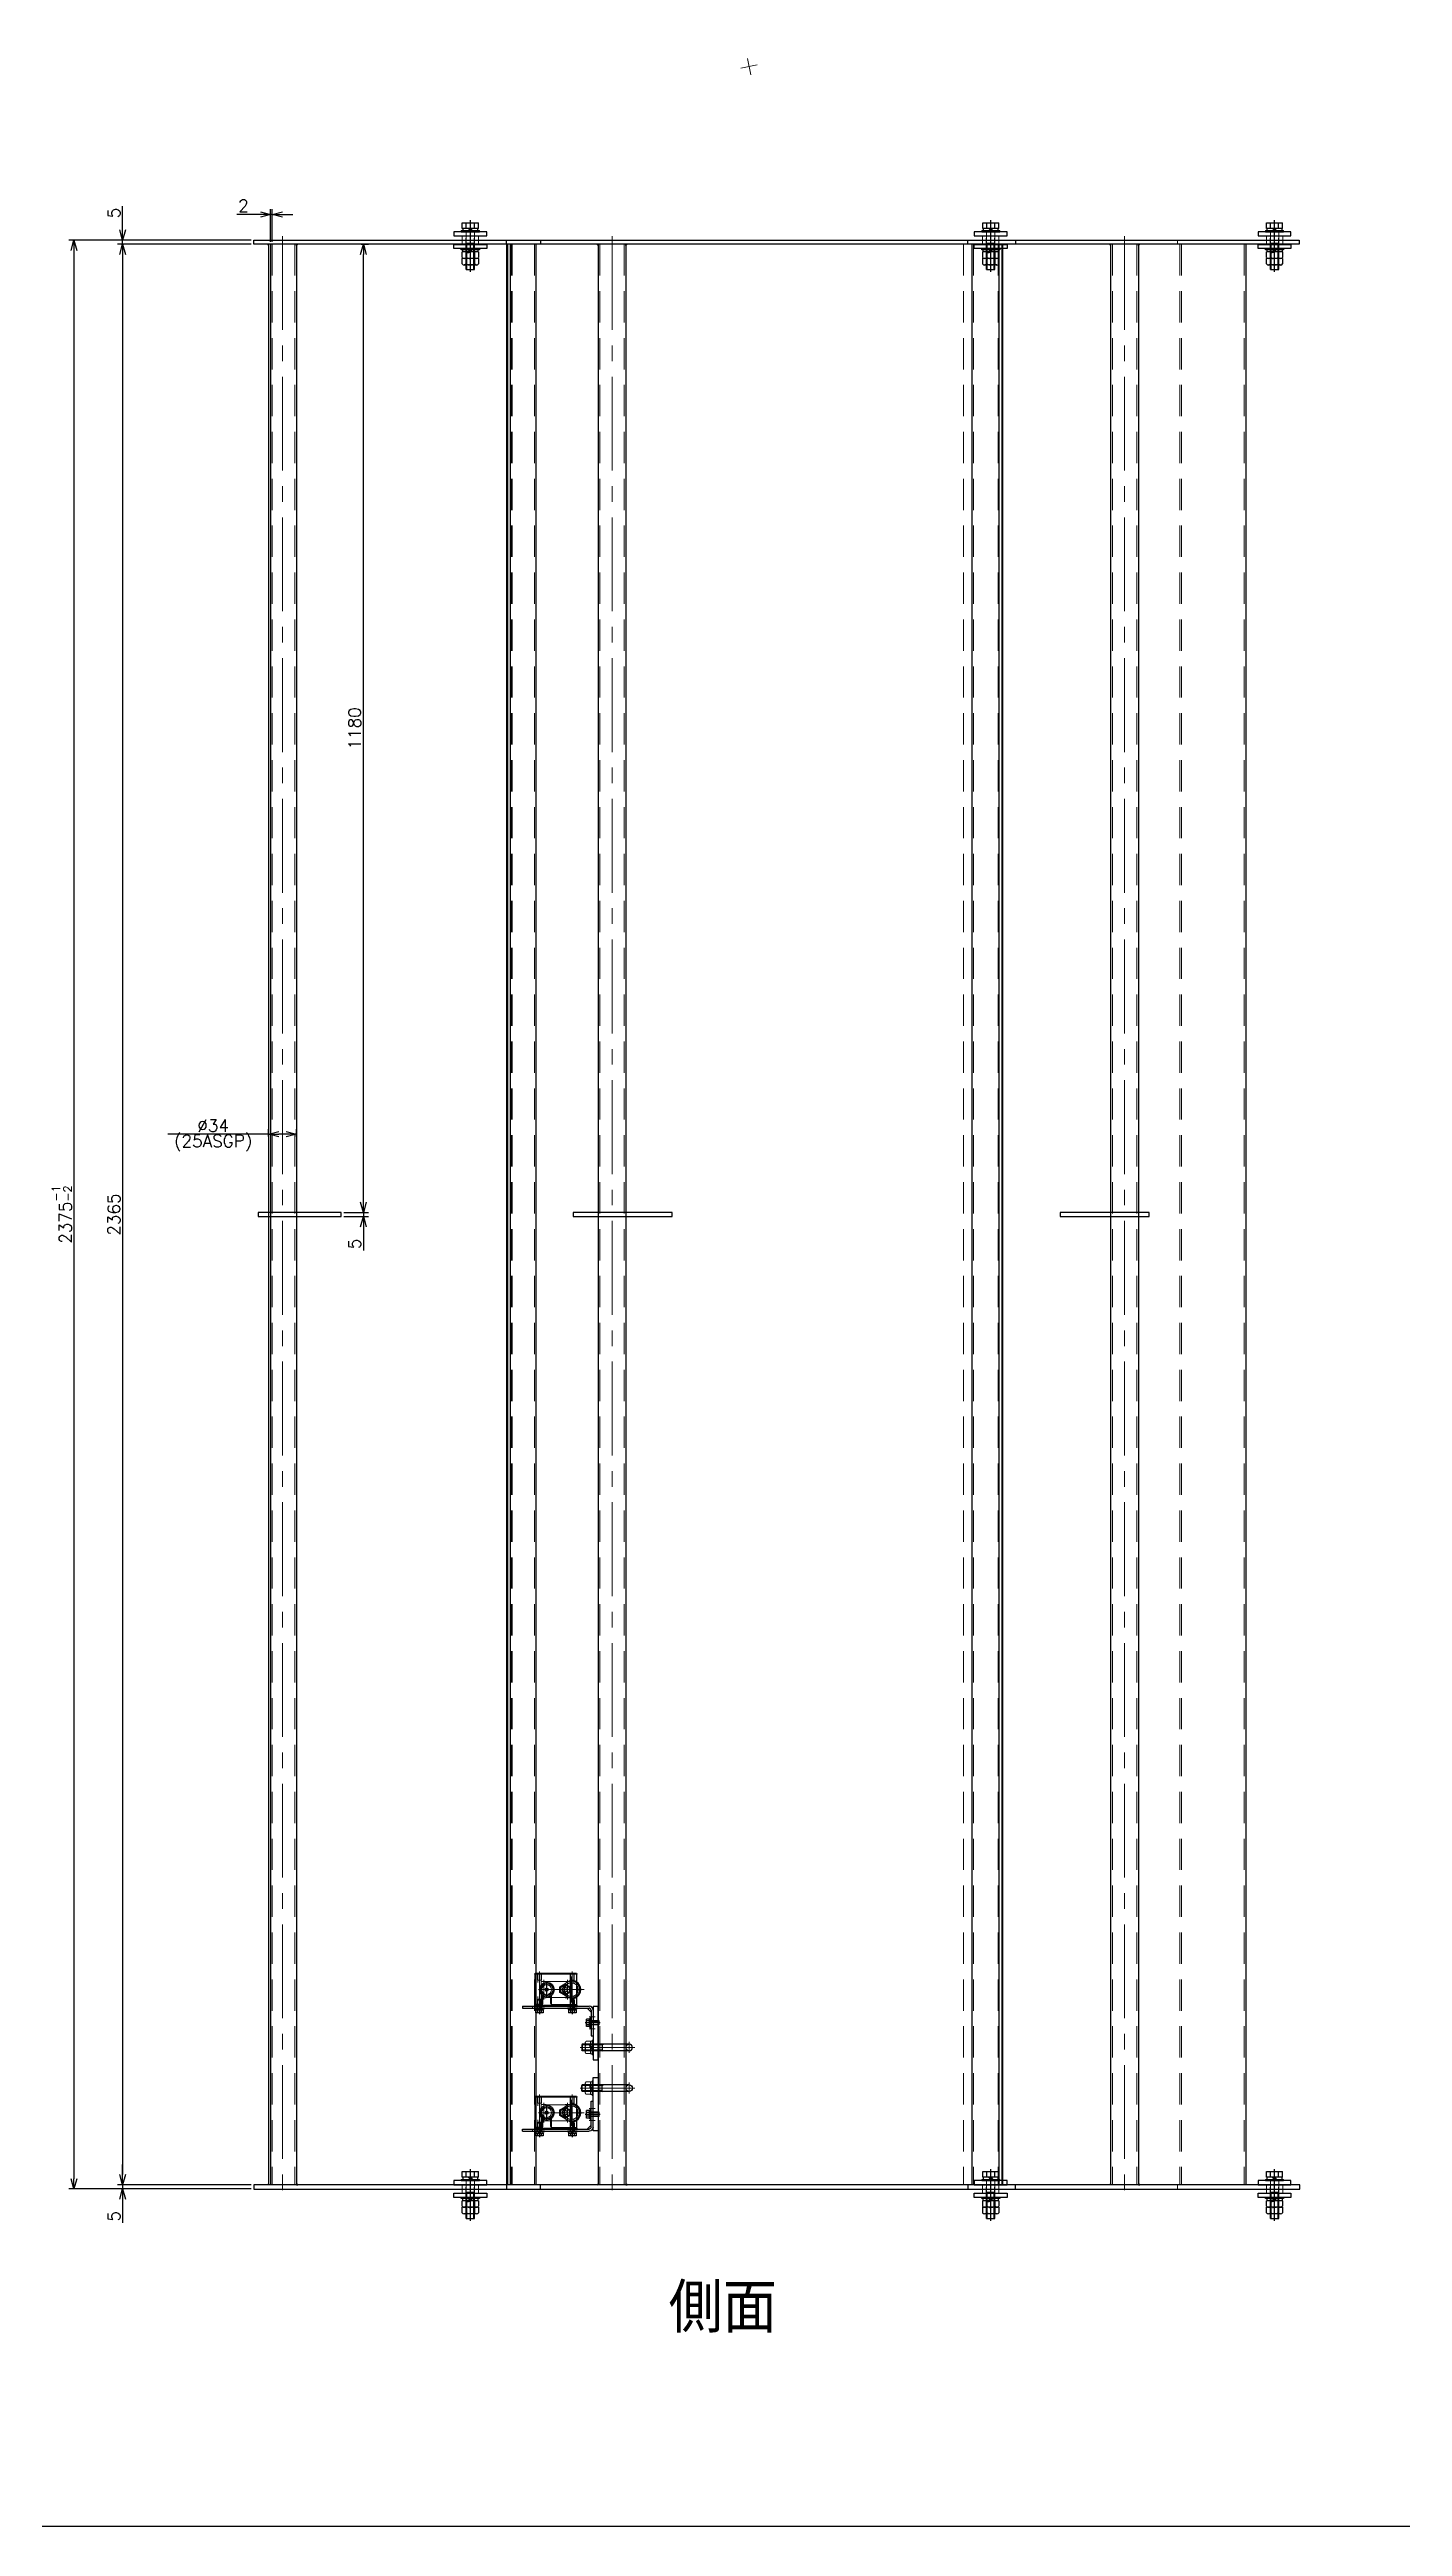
# Model space of a CAD drawing. Header units: millimetres. Extents: x -16130 to 36813, y -8099 to 27484.
# Drawn here: x 2881 to 4529, y -6276 to -3257 of the extents above; entities that cross this region are included whole.
import ezdxf

# ---------------------------------------------------------------- set-up
doc = ezdxf.new("R2010")
doc.units = ezdxf.units.MM
doc.header["$LTSCALE"] = 6
doc.header["$PDMODE"] = 99
doc.header["$PDSIZE"] = 1
for name, pattern in [('CENTER2', [28.575, 19.05, -3.175, 3.175, -3.175]), ('HIDDEN', [9.525, 6.35, -3.175]), ('PHANTOM2', [31.75, 15.875, -3.175, 3.175, -3.175, 3.175, -3.175])]:
    doc.linetypes.add(name, pattern=pattern)
for name, color, linetype, lineweight in [('01_NORMAL', 7, 'Continuous', 25), ('04_HIDDEN', 2, 'HIDDEN', 13), ('05_CENTER', 4, 'CENTER2', 13), ('06_PHANTOM', 2, 'PHANTOM2', 13), ('08_DIM', 3, 'Continuous', 13)]:
    doc.layers.add(name, color=color, linetype=linetype, lineweight=lineweight)
doc.layers.add('10_DRAFT', color=8, linetype='Continuous', lineweight=0, plot=False)
doc.styles.add('KANJI0', font='txt.shx', dxfattribs={"width": 0.9, "height": 30, "bigfont": 'bigfont'})
doc.styles.add('KSS_TXT', font='txt.shx', dxfattribs={"bigfont": 'extfont2.shx'})
doc.styles.add('KSS_TXT_L', font='txt.shx', dxfattribs={"height": 3, "bigfont": 'extfont2.shx'})
doc.dimstyles.new('KSS_DIM', dxfattribs={"dimtxt": 3, "dimasz": 2.5, "dimexe": 1.25, "dimexo": 0.625, "dimtad": 1, "dimdsep": 46, "dimtxsty": 'KSS_TXT', "dimblk": 'OPEN30', "dimcen": 0, "dimazin": 2, "dimtfac": 0.75, "dimtmove": 0, "dimatfit": 3, "dimldrblk": 'OPEN30', "dimfxl": 1, "dimtolj": 1, "dimarcsym": 0})

# ---------------------------------------------------------------- blocks, each defined once
blk = doc.blocks.new('A$C680990B0_1_1')
at = {"color": 0}
for p, q in [((-549.3, 113.8), (-585.7, 50.7)), ((11.2, 46.9), (-27.4, 113.7)), ((27.2, 12.7), (11.2, 46.9)), ((-493.3, -70), (-527.2, 4.5)), ((-129.8, -23.2), (-1.6, -30))]:
    blk.add_line(p, q, dxfattribs=at)
blk.add_line((-441.6, -84.4), (-374.3, -38.1))
at = {"color": 3}
for points in [[(-489.2, 89.5), (-488.5, 91.4), (-491.1, 90.3), (-491.1, 90.3)], [(-469.1, 81.5), (-468.3, 83.4), (-467.2, 80.8), (-467.2, 80.8)], [(-519.9, 12.4), (-520.6, 10.5), (-521.7, 13.1), (-521.7, 13.1)], [(-499.7, 4.4), (-500.5, 2.5), (-497.8, 3.7), (-497.8, 3.7)]]:
    blk.add_lwpolyline(points, close=True, dxfattribs=at)
at = {"color": 0}
blk.add_circle((0, 0), 10.2, dxfattribs=at)
for centre, radius, start, end in [((-545, 111.3), 5, 60.541, 150.0026), ((-288.3, 565.8), 517, 240.5395, 299.4448), ((-31.7, 111.2), 5, 30, 119.4433), ((-572.8, 43.2), 15, 150.0026, 241.4372), ((-288.3, 565.8), 610, 241.4372, 246.9429), ((0, 0), 30, 267.0058, 25.0038), ((-288.2, 565.1), 609.3, 261.8705, 285.0696), ((-461.5, -55.5), 35, 204.4283, 304.5081)]:
    blk.add_arc(centre, radius, start, end, dxfattribs=at)
at = {"layer": '04_HIDDEN'}
for p, q in [((-544.5, 112.2), (-583, 45.4)), ((-542.7, 111.2), (-581.3, 44.4)), ((-519.3, 8.3), (-486, 91.9)), ((-33.9, 111.1), (4.6, 44.5)), ((6.3, 45.4), (-32.2, 112.1)), ((-503, 1.8), (-469.8, 85.4)), ((-584.5, 46.3), (-585.5, 44.5)), ((4.6, 44.5), (6.3, 45.5)), ((9.9, 45.2), (8.9, 46.9)), ((-508.8, 7.7), (-490.6, -63)), ((-440.5, -76.9), (-388.4, -25.8))]:
    blk.add_line(p, q, dxfattribs=at)
blk.add_lwpolyline([(-488, 92.7), (-467.8, 84.6), (-501, 1), (-521.2, 9)], close=True, dxfattribs=at)
for radius in [17, 14.8]:
    blk.add_circle((-461.5, -55.5), radius, dxfattribs=at)
for centre, radius, start, end in [((-541, 110.2), 4, 60.9809, 149.9936), ((-541, 110.2), 2, 60.9809, 149.9936), ((-288.3, 565.8), 519, 240.9809, 299.0017), ((-35.7, 110.1), 4, 30, 119.0017), ((-35.7, 110.1), 2, 30, 119.0017), ((-288.3, 565.8), 600, 240.3176, 299.8093), ((-288.3, 565.8), 598, 240.3162, 299.8103), ((-461.5, -55.5), 30, 194.425, 314.425)]:
    blk.add_arc(centre, radius, start, end, dxfattribs=at)
at = {"layer": '05_CENTER'}
for p, q in [((-476.7, 91.6), (-512.4, 1.8)), ((6.8, -13.4), (-6.8, 13.3)), ((-468.4, -80.1), (-454.7, -30.9))]:
    blk.add_line(p, q, dxfattribs=at)
for radius, start, end in [(635, 295.6478, 298.3506), (645, 252.1666, 256.6833)]:
    blk.add_arc((-288.3, 565.8), radius, start, end, dxfattribs=at)
at = {"layer": '10_DRAFT'}
for p, q in [((-292.3, 556.5), (-284.2, 575.1)), ((-279, 561.7), (-297.6, 569.9)), ((-549.3, 113.8), (-546.8, 118.1)), ((-546.8, 118.1), (-542.5, 115.6)), ((-34.1, 115.6), (-29.8, 118)), ((-29.8, 118), (-27.4, 113.7)), ((-585.7, 50.7), (-593.3, 37.6))]:
    blk.add_line(p, q, dxfattribs=at)
blk.add_arc((-288.3, 565.8), 610, 239.9928, 241.4372, dxfattribs=at)
blk = doc.blocks.new('A$C43546A85_1_1')
at = {"layer": '06_PHANTOM', "rotation": 125.3749193454969}
blk.add_blockref('A$C680990B0_1_1', (288.3, -565.8), dxfattribs=at)
blk = doc.blocks.new('NCLSS10-20-10.5a_1_1')
at = {"color": 0}
blk.add_lwpolyline([(-10, 0), (10, 0), (10, 10.5), (-10, 10.5)], close=True, dxfattribs=at)
at = {"layer": '04_HIDDEN', "color": 0}
for p, q in [((-5, 10.5), (-5, 0)), ((5, 10.5), (5, 0))]:
    blk.add_line(p, q, dxfattribs=at)
at = {"layer": '10_DRAFT'}
blk.add_line((0, 10.5), (0, 0), dxfattribs=at)
blk = doc.blocks.new('WSSS40-10-5a_1_1')
at = {"color": 0}
blk.add_lwpolyline([(-5, -20), (0, -20), (0, 20), (-5, 20)], close=True, dxfattribs=at)
at = {"layer": '04_HIDDEN', "color": 0}
for p, q in [((-5, 5), (0, 5)), ((-5, -5), (0, -5))]:
    blk.add_line(p, q, dxfattribs=at)
at = {"layer": '10_DRAFT'}
blk.add_line((-5, 0), (0, 0), dxfattribs=at)
blk = doc.blocks.new('M10Nu_1_1_1_1')
at = {"color": 0}
for p, q in [((-9.8, 0), (-9.8, 6.7)), ((-9.8, 0), (9.8, 0)), ((-7.4, 8), (7.4, 8)), ((-4.9, 0), (-4.9, 6.7)), ((4.9, 6.7), (4.9, 0)), ((9.8, 6.7), (9.8, 0))]:
    blk.add_line(p, q, dxfattribs=at)
at = {"color": 0, "linetype": 'CENTER2'}
blk.add_line((0, 8), (0, 0), dxfattribs=at)
at = {"color": 0}
for centre, radius, start, end in [((-7.4, 5.1), 2.94, 33.626, 146.374), ((0, -1.8), 9.8, 60, 120), ((7.4, 5.1), 2.94, 33.626, 146.374)]:
    blk.add_arc(centre, radius, start, end, dxfattribs=at)
at = {"layer": '10_DRAFT', "style": 'KANJI0', "width": 0.82}
blk.add_text('Ｍ１０', height=1.25, dxfattribs=at).set_placement((0.3, 0.1))
blk = doc.blocks.new('M10Nza_1_1_1_1')
at = {"color": 0}
for p, q in [((-9.8, 4), (-9.8, 10.7)), ((-9.8, 4), (9.8, 4)), ((-9.2, 1.5), (-9.2, 4)), ((-7.3, 12), (7.4, 12)), ((-4.9, 4), (-4.9, 10.7)), ((0, 1.5), (-2.5, 4)), ((0, 4), (2.5, 1.5)), ((4.9, 10.7), (4.9, 4)), ((9.2, 4), (9.2, 1.5)), ((9.8, 10.7), (9.8, 4))]:
    blk.add_line(p, q, dxfattribs=at)
at = {"color": 0, "linetype": 'CENTER2'}
blk.add_line((0, 12), (0, 0), dxfattribs=at)
at = {"color": 0}
blk.add_lwpolyline([(-11, 1.5), (11, 1.5), (11, 0), (-11, 0)], close=True, dxfattribs=at)
for centre, radius, start, end in [((-7.3, 9.1), 2.94, 33.626, 146.374), ((0, 2.2), 9.8, 60, 120), ((7.4, 9.1), 2.94, 33.626, 146.374)]:
    blk.add_arc(centre, radius, start, end, dxfattribs=at)
at = {"layer": '10_DRAFT', "style": 'KSS_TXT'}
blk.add_text('M10', height=1.25, dxfattribs=at).set_placement((0.3, 4.1))
blk = doc.blocks.new('A$C7C5040DC_1_1')
at = {"color": 0}
for p, q in [((-11, 1.5), (11, 1.5)), ((-11, 1.5), (-11, 0)), ((-11, 0), (11, 0)), ((-9.8, 11), (9.8, 11)), ((-9.8, 4), (-9.8, 11)), ((9.8, 4), (-9.8, 4)), ((-9.3, 4), (-9.3, 1.5)), ((-4.9, 4), (-4.9, 11)), ((0, 1.5), (-2.5, 4)), ((0, 4), (2.5, 1.5)), ((4.9, 4), (4.9, 11)), ((9.2, 1.5), (9.2, 4)), ((9.8, 4), (9.8, 11)), ((11, 0), (11, 1.5))]:
    blk.add_line(p, q, dxfattribs=at)
at = {"color": 0, "linetype": 'HIDDEN'}
for p, q in [((-5, -46), (-5, 0)), ((5, -46), (5, 0)), ((-5, -14), (5, -14)), ((-4.2, -46), (-4.2, -14)), ((4.2, -46), (4.2, -14)), ((-5, -46), (5, -46))]:
    blk.add_line(p, q, dxfattribs=at)
at = {"color": 0, "linetype": 'CENTER2'}
blk.add_line((0, -49), (0, 14), dxfattribs=at)
at = {"layer": '10_DRAFT', "style": 'KSS_TXT_L'}
blk.add_text('BT-M10x50L,SW,PW', height=0.3, dxfattribs=at).set_placement((5.2, 10.7))
blk = doc.blocks.new('A$C29E04663_1_1')
at = {"color": 0}
for p, q in [((-368.7, 2370), (-368.7, 5)), ((-332.3, 2370), (-332.3, 5)), ((-331.3, 2370), (-331.3, 5)), ((-199.7, 2370), (-199.7, 5)), ((-165.7, 2370), (-165.7, 5)), ((-35.1, 2370), (-35.1, 5))]:
    blk.add_line(p, q, dxfattribs=at)
for points in [[(-373.7, 2375), (30, 2375), (30, 2370), (-373.7, 2370)], [(-373.7, 0), (30.8, 0), (30.8, 5), (-373.7, 5)]]:
    blk.add_lwpolyline(points, close=True, dxfattribs=at)
at = {"color": 3}
for points in [[(-199.7, 2370), (-201.2, 2370), (-201.2, 2370), (-199.7, 2368.5)], [(-165.7, 2370), (-164.2, 2370), (-164.2, 2370), (-165.7, 2368.5)], [(-199.7, 5), (-201.2, 5), (-201.2, 5), (-199.7, 6.5)], [(-165.7, 5), (-164.2, 5), (-164.2, 5), (-165.7, 6.5)]]:
    blk.add_lwpolyline(points, close=True, dxfattribs=at)
blk.add_lwpolyline([(-261.1, 1185), (-152.8, 1185), (-152.8, 1190), (-261.1, 1190)], close=True)
at = {"layer": '04_HIDDEN'}
for p, q in [((-366.7, 2370), (-366.7, 5)), ((-197.5, 2370), (-197.5, 5)), ((-167.8, 2370), (-167.8, 5)), ((-118.2, 2375), (-118.2, 2370)), ((-115.3, 2370), (-115.3, 5)), ((-113.3, 2370), (-113.3, 5)), ((-37.1, 2370), (-37.1, 5)), ((-118.2, 0), (-118.2, 5))]:
    blk.add_line(p, q, dxfattribs=at)
at = {"layer": '05_CENTER'}
for p, q in [((0, 2387), (0, 2358)), ((-182.7, 2379.9), (-182.7, -15.8)), ((0, -12), (0, 17))]:
    blk.add_line(p, q, dxfattribs=at)
blk = doc.blocks.new('_Open30')
at = {"color": 0, "linetype": 'ByBlock', "lineweight": -2}
for p, q in [((-1, 0.27), (0, 0)), ((0, 0), (-1, -0.27)), ((0, 0), (-1, 0))]:
    blk.add_line(p, q, dxfattribs=at)
blk = doc.blocks.new('*D1718')
at = {"layer": '08_DIM', "color": 0, "lineweight": -2, "transparency": 16777216}
for p, q in [((3126.4, -3489.4), (2903.9, -3489.4)), ((2910.2, -3501.9), (2910.2, -5851.9)), ((3126.4, -5864.4), (2903.9, -5864.4))]:
    blk.add_line(p, q, dxfattribs=at)
at = {"layer": 'Defpoints', "color": 0, "transparency": 16777216}
for p in [(3129.5, -3489.4), (2910.2, -5864.4), (3129.5, -5864.4)]:
    blk.add_point(p, dxfattribs=at)
at = {"layer": '08_DIM', "color": 0, "lineweight": -2, "transparency": 16777216, "xscale": 12.5, "yscale": 12.5, "zscale": 12.5}
for p, rotation in [((2910.2, -3489.4), 90), ((2910.2, -5864.4), 270)]:
    blk.add_blockref('_Open30', p, dxfattribs=dict(at, rotation=rotation))
at = {"layer": '08_DIM', "color": 0, "transparency": 16777216, "insert": (2895.4, -4676.9), "char_height": 15, "attachment_point": 5, "rotation": 90, "style": 'KSS_TXT'}
blk.add_mtext('2375{\\H10.000000;\\S-1^ -2;}', dxfattribs=at)
blk = doc.blocks.new('A$C37977191_1_1')
at = {"color": 0}
for p, q in [((-585.5, 2370), (-585.5, 5)), ((-478.5, 2370), (-478.5, 5)), ((-444.5, 2370), (-444.5, 5)), ((9.9, 2370), (9.9, 5)), ((-509.8, 253.9), (-511.1, 253.9)), ((-509.8, 232.2), (-511.1, 232.2)), ((-509.8, 103.8), (-511.1, 103.8)), ((-509.8, 82.1), (-511.1, 82.1))]:
    blk.add_line(p, q, dxfattribs=at)
for points in [[(-590.2, 2375), (30, 2375), (30, 2370), (-590.2, 2370)], [(-590.2, 0), (30, 0), (30, 5), (-590.2, 5)]]:
    blk.add_lwpolyline(points, close=True, dxfattribs=at)
at = {"color": 3}
for points in [[(-478.5, 2370), (-480, 2370), (-480, 2370), (-478.5, 2368.5)], [(-444.5, 2370), (-443, 2370), (-443, 2370), (-444.5, 2368.5)], [(-478.5, 5), (-480, 5), (-480, 5), (-478.5, 6.5)], [(-444.5, 5), (-443, 5), (-443, 5), (-444.5, 6.5)]]:
    blk.add_lwpolyline(points, close=True, dxfattribs=at)
blk.add_lwpolyline([(-508.8, 1185), (-388.4, 1185), (-388.4, 1190), (-508.8, 1190)], close=True)
at = {"color": 0}
for centre, major_axis, ratio in [((-511.1, 243), (0, -10.8), 0.927161), ((-511.1, 243), (0, 8.75), 0.926652), ((-511.1, 93), (0, -10.8), 0.927161), ((-511.1, 93), (0, 8.75), 0.926652)]:
    blk.add_ellipse(centre, major_axis=major_axis, ratio=ratio, dxfattribs=at)
for centre in [(-509.8, 243), (-509.8, 93)]:
    blk.add_ellipse(centre, major_axis=(0, -10.9), ratio=0.927161, start_param=6.283185, end_param=9.424931, dxfattribs=at)
at = {"layer": '04_HIDDEN'}
for p, q in [((-584.5, 2370), (-584.5, 5)), ((-583.1, 2370), (-583.1, 5)), ((-476.3, 2370), (-476.3, 5)), ((-446.6, 2370), (-446.6, 5)), ((-33.1, 2370), (-33.1, 5)), ((8.9, 2370), (8.9, 5))]:
    blk.add_line(p, q, dxfattribs=at)
at = {"layer": '05_CENTER'}
for p, q in [((0, 2387), (0, 2358)), ((-461.5, 2379.9), (-461.5, -15.8)), ((-527, 243), (-495.3, 243)), ((-511.1, 227.2), (-511.1, 258.9)), ((-527, 93), (-495.3, 93)), ((-511.1, 77.1), (-511.1, 108.8)), ((0, -12), (0, 17))]:
    blk.add_line(p, q, dxfattribs=at)
blk = doc.blocks.new('A$C72827781_1_1')
at = {"color": 0}
for p, q in [((-245.8, 2370), (-245.8, 5)), ((-243.4, 2370), (-243.4, 5)), ((-211.8, 2370), (-211.8, 5)), ((44.1, 2370), (44.1, 5)), ((45.1, 2370), (45.1, 5)), ((79.9, 2370), (79.9, 5))]:
    blk.add_line(p, q, dxfattribs=at)
for points in [[(-263.8, 2375), (85.6, 2375), (85.6, 2370), (-263.8, 2370)], [(-263.8, 0), (85.6, 0), (85.6, 5), (-263.8, 5)]]:
    blk.add_lwpolyline(points, close=True, dxfattribs=at)
at = {"color": 3}
for points in [[(-245.8, 2370), (-247.3, 2370), (-247.3, 2370), (-245.8, 2368.5)], [(-211.8, 2370), (-210.3, 2370), (-210.3, 2370), (-211.8, 2368.5)], [(-245.8, 5), (-247.3, 5), (-247.3, 5), (-245.8, 6.5)], [(-211.8, 5), (-210.3, 5), (-210.3, 5), (-211.8, 6.5)]]:
    blk.add_lwpolyline(points, close=True, dxfattribs=at)
blk.add_lwpolyline([(-258.7, 1185), (-157.4, 1185), (-157.4, 1190), (-258.7, 1190)], close=True)
at = {"layer": '04_HIDDEN'}
for p, q in [((-243.6, 2370), (-243.6, 5)), ((-241.4, 2370), (-241.4, 5)), ((-213.9, 2370), (-213.9, 5)), ((78, 2370), (78, 5))]:
    blk.add_line(p, q, dxfattribs=at)
at = {"layer": '05_CENTER'}
for p, q in [((0, 2387), (0, 2358)), ((-228.8, 2379.9), (-228.8, -15.8)), ((0, -12), (0, 17))]:
    blk.add_line(p, q, dxfattribs=at)
blk = doc.blocks.new('*D2380')
at = {"layer": '08_DIM', "color": 0, "lineweight": -2, "transparency": 16777216}
for p, q in [((2969.5, -3476.9), (2969.5, -3448.2)), ((3126.4, -3489.4), (2963.3, -3489.4)), ((3126.4, -3494.4), (2963.3, -3494.4)), ((2969.5, -3494.4), (2969.5, -3489.4)), ((2969.5, -3506.9), (2969.5, -3519.4))]:
    blk.add_line(p, q, dxfattribs=at)
at = {"layer": 'Defpoints', "color": 0, "transparency": 16777216}
for p in [(2969.5, -3489.4), (3129.5, -3489.4), (3129.5, -3494.4)]:
    blk.add_point(p, dxfattribs=at)
at = {"layer": '08_DIM', "color": 0, "lineweight": -2, "transparency": 16777216, "xscale": 12.5, "yscale": 12.5, "zscale": 12.5}
for p, rotation in [((2969.5, -3489.4), 270), ((2969.5, -3494.4), 90)]:
    blk.add_blockref('_Open30', p, dxfattribs=dict(at, rotation=rotation))
at = {"layer": '08_DIM', "color": 0, "transparency": 16777216, "insert": (2958.9, -3456.3), "char_height": 15, "attachment_point": 5, "rotation": 90, "style": 'KSS_TXT'}
blk.add_mtext('\\A1;5', dxfattribs=at)
blk = doc.blocks.new('*D2381')
at = {"layer": '08_DIM', "color": 0, "lineweight": -2, "transparency": 16777216}
for p, q in [((3126.4, -3494.4), (2963.3, -3494.4)), ((2969.5, -3506.9), (2969.5, -5846.9)), ((3126.4, -5859.4), (2963.3, -5859.4))]:
    blk.add_line(p, q, dxfattribs=at)
at = {"layer": 'Defpoints', "color": 0, "transparency": 16777216}
for p in [(3129.5, -3494.4), (2969.5, -5859.4), (3129.5, -5859.4)]:
    blk.add_point(p, dxfattribs=at)
at = {"layer": '08_DIM', "color": 0, "lineweight": -2, "transparency": 16777216, "xscale": 12.5, "yscale": 12.5, "zscale": 12.5}
for p, rotation in [((2969.5, -3494.4), 90), ((2969.5, -5859.4), 270)]:
    blk.add_blockref('_Open30', p, dxfattribs=dict(at, rotation=rotation))
at = {"layer": '08_DIM', "color": 0, "transparency": 16777216, "insert": (2958.9, -4676.9), "char_height": 15, "attachment_point": 5, "rotation": 90, "style": 'KSS_TXT'}
blk.add_mtext('\\A1;2365', dxfattribs=at)
blk = doc.blocks.new('*D2382')
at = {"layer": '08_DIM', "color": 0, "lineweight": -2, "transparency": 16777216}
for p, q in [((2969.5, -5846.9), (2969.5, -5834.4)), ((3126.4, -5859.4), (2963.3, -5859.4)), ((3126.4, -5864.4), (2963.3, -5864.4)), ((2969.5, -5859.4), (2969.5, -5864.4)), ((2969.5, -5876.9), (2969.5, -5905.7))]:
    blk.add_line(p, q, dxfattribs=at)
at = {"layer": 'Defpoints', "color": 0, "transparency": 16777216}
for p in [(2969.5, -5864.4), (3129.5, -5859.4), (3129.5, -5864.4)]:
    blk.add_point(p, dxfattribs=at)
at = {"layer": '08_DIM', "color": 0, "lineweight": -2, "transparency": 16777216, "xscale": 12.5, "yscale": 12.5, "zscale": 12.5}
for p, rotation in [((2969.5, -5859.4), 270), ((2969.5, -5864.4), 90)]:
    blk.add_blockref('_Open30', p, dxfattribs=dict(at, rotation=rotation))
at = {"layer": '08_DIM', "color": 0, "transparency": 16777216, "insert": (2958.9, -5897.6), "char_height": 15, "attachment_point": 5, "rotation": 90, "style": 'KSS_TXT'}
blk.add_mtext('\\A1;5', dxfattribs=at)
blk = doc.blocks.new('*D2389')
at = {"layer": '08_DIM', "color": 0, "lineweight": -2, "transparency": 16777216}
for p, q in [((3147.5, -4579), (3024.8, -4579)), ((3147.5, -4581.8), (3147.5, -4572.8)), ((3169, -4579), (3160, -4579)), ((3181.5, -4581.8), (3181.5, -4572.8))]:
    blk.add_line(p, q, dxfattribs=at)
at = {"layer": 'Defpoints', "color": 0, "transparency": 16777216}
for p in [(3147.5, -4579), (3147.5, -4584.9), (3181.5, -4584.9)]:
    blk.add_point(p, dxfattribs=at)
at = {"layer": '08_DIM', "color": 0, "lineweight": -2, "transparency": 16777216, "xscale": 12.5, "yscale": 12.5, "zscale": 12.5, "rotation": 180}
blk.add_blockref('_Open30', (3147.5, -4579), dxfattribs=at)
at = {"layer": '08_DIM', "color": 0, "lineweight": -2, "transparency": 16777216, "xscale": 12.5, "yscale": 12.5, "zscale": 12.5}
blk.add_blockref('_Open30', (3181.5, -4579), dxfattribs=at)
at = {"layer": '08_DIM', "color": 0, "transparency": 16777216, "char_height": 15, "attachment_point": 5, "style": 'KSS_TXT'}
for s, insert in [('\\A1;(25ASGP)', (3079.9, -4589.7)), ('\\A1;%%C34', (3079.9, -4568.4))]:
    blk.add_mtext(s, dxfattribs=dict(at, insert=insert))
blk = doc.blocks.new('*D2390')
at = {"layer": '08_DIM', "color": 0, "lineweight": -2, "transparency": 16777216}
for p, q in [((3239, -4674.4), (3269.1, -4674.4)), ((3262.9, -4661.9), (3262.9, -4649.4)), ((3262.9, -4674.4), (3262.9, -4679.4)), ((3239, -4679.4), (3269.1, -4679.4)), ((3262.9, -4691.9), (3262.9, -4720.7))]:
    blk.add_line(p, q, dxfattribs=at)
at = {"layer": 'Defpoints', "color": 0, "transparency": 16777216}
for p in [(3235.9, -4674.4), (3235.9, -4679.4), (3262.9, -4679.4)]:
    blk.add_point(p, dxfattribs=at)
at = {"layer": '08_DIM', "color": 0, "lineweight": -2, "transparency": 16777216, "xscale": 12.5, "yscale": 12.5, "zscale": 12.5}
for p, rotation in [((3262.9, -4674.4), 270), ((3262.9, -4679.4), 90)]:
    blk.add_blockref('_Open30', p, dxfattribs=dict(at, rotation=rotation))
at = {"layer": '08_DIM', "color": 0, "transparency": 16777216, "insert": (3252.2, -4712.6), "char_height": 15, "attachment_point": 5, "rotation": 90, "style": 'KSS_TXT'}
blk.add_mtext('\\A1;5', dxfattribs=at)
blk = doc.blocks.new('*D2391')
at = {"layer": '08_DIM', "color": 0, "lineweight": -2, "transparency": 16777216}
for p, q in [((3137.4, -3458.1), (3108.7, -3458.1)), ((3149.9, -3491.3), (3149.9, -3451.8)), ((3151.9, -3458.1), (3149.9, -3458.1)), ((3151.9, -3491.3), (3151.9, -3451.8)), ((3164.4, -3458.1), (3176.9, -3458.1))]:
    blk.add_line(p, q, dxfattribs=at)
at = {"layer": 'Defpoints', "color": 0, "transparency": 16777216}
for p in [(3149.9, -3458.1), (3149.9, -3494.4), (3151.9, -3494.4)]:
    blk.add_point(p, dxfattribs=at)
at = {"layer": '08_DIM', "color": 0, "lineweight": -2, "transparency": 16777216, "xscale": 12.5, "yscale": 12.5, "zscale": 12.5}
blk.add_blockref('_Open30', (3149.9, -3458.1), dxfattribs=at)
at = {"layer": '08_DIM', "color": 0, "lineweight": -2, "transparency": 16777216, "xscale": 12.5, "yscale": 12.5, "zscale": 12.5, "rotation": 180}
blk.add_blockref('_Open30', (3151.9, -3458.1), dxfattribs=at)
at = {"layer": '08_DIM', "color": 0, "transparency": 16777216, "insert": (3116.8, -3447.5), "char_height": 15, "attachment_point": 5, "style": 'KSS_TXT'}
blk.add_mtext('\\A1;2', dxfattribs=at)
blk = doc.blocks.new('FT-S1g_1_1')
at = {"color": 0}
for p, q in [((-2.5, 20.5), (-2.5, -58)), ((0, 20.5), (-2.5, 20.5)), ((-2.5, 20.5), (-2.5, -58)), ((0, 20.5), (0, -60.5)), ((-7.5, -63), (-2.5, -58)), ((-2.5, -58), (-2.5, -60.5)), ((-2.5, -58), (-2.5, -60.5)), ((-36.5, -63), (-36.5, -65.5)), ((-36.5, -63), (-36.5, -65.5)), ((-7.5, -63), (-36.5, -63)), ((-5, -65.5), (-36.5, -65.5)), ((-5, -63), (-7.5, -63)), ((-5, -63), (-7.5, -63))]:
    blk.add_line(p, q, dxfattribs=at)
for radius in [5, 2.5]:
    blk.add_arc((-5, -60.5), radius, 270, 0, dxfattribs=at)
at = {"layer": '04_HIDDEN', "color": 0}
blk.add_line((0, 8.5, 0), (-2.5, 8.5, 0), dxfattribs=at)
at = {"layer": '05_CENTER', "color": 0}
for p, q in [((-5.6, 0), (3.1, 0)), ((-5.6, -40), (3.1, -40)), ((-27.8, -60.6, 0), (-27.8, -67.9, 0)), ((-20.5, -60.6), (-20.5, -67.9)), ((-13.2, -60.6, 0), (-13.2, -67.9, 0))]:
    blk.add_line(p, q, dxfattribs=at)
blk = doc.blocks.new('FT-S1d_1_1')
at = {"color": 0}
for p, q in [((-40, 5), (-39, 5.5)), ((-40, 5), (-39, 5.5)), ((-40, -45), (-40, 5)), ((-40, -45), (-40, 5)), ((-39, 5.5), (-39, -45.5)), ((-1, 5.5), (-39, 5.5)), ((-39, 5.5), (-39, -45.5)), ((-1, 5.5), (-39, 5.5)), ((-2, -25), (-2, 5.5)), ((-2, -25), (-2, 5.5)), ((-1, 5.5), (0, 5)), ((-1, -45.5), (-1, 5.5)), ((-1, 5.5), (0, 5)), ((-1, -45.5), (-1, 5.5)), ((0, 5), (0, -45)), ((0, 5), (0, -45)), ((-40, -4), (-39, -4)), ((-40, -4), (-39, -4)), ((-40, -5.8), (-39.6, -5.4)), ((-40, -5.8), (-39.6, -5.4)), ((-40, -7.9), (-39, -7.9)), ((-40, -7.9), (-39, -7.9)), ((-39, -8.9), (-40, -8.9)), ((-39, -8.9), (-40, -8.9)), ((-40, -11.9), (-39, -11.9)), ((-40, -11.9), (-39, -11.9)), ((-39, -12.9), (-40, -12.9)), ((-39, -12.9), (-40, -12.9)), ((-40, -27.1), (-39, -27.1)), ((-40, -27.1), (-39, -27.1)), ((-39, -28.1), (-40, -28.1)), ((-39, -28.1), (-40, -28.1)), ((-39, -5.4), (-39.6, -5.4)), ((-39, -5.4), (-39.6, -5.4)), ((-26.9, -9), (-23.5, -3)), ((-26.9, -9), (-23.5, -3)), ((-23.5, -15), (-26.9, -9)), ((-23.5, -15), (-26.9, -9)), ((-23.5, -3), (-16.5, -3)), ((-23.5, -3), (-16.5, -3)), ((-16.5, -15), (-23.5, -15)), ((-16.5, -15), (-23.5, -15)), ((-16.5, -3), (-13.1, -9)), ((-16.5, -3), (-13.1, -9)), ((-13.1, -9), (-16.5, -15)), ((-13.1, -9), (-16.5, -15)), ((-12.6, -25.9), (-3.1, -25.9)), ((-12.6, -25.9), (-3.1, -25.9)), ((-3, -26), (-12.5, -26)), ((-3, -26), (-12.5, -26)), ((-2, -24.8), (-3.1, -25.9)), ((-2, -24.8), (-3.1, -25.9)), ((-3, -26), (-2, -25)), ((-3, -26), (-2, -25)), ((-1, -4), (0, -4)), ((-1, -4), (0, -4)), ((-0.4, -5.4), (-1, -5.4)), ((-0.4, -5.4), (-1, -5.4)), ((-1, -7.9), (0, -7.9)), ((-1, -7.9), (0, -7.9)), ((0, -8.9), (-1, -8.9)), ((0, -8.9), (-1, -8.9)), ((-1, -11.9), (0, -11.9)), ((-1, -11.9), (0, -11.9)), ((0, -12.9), (-1, -12.9)), ((0, -12.9), (-1, -12.9)), ((-1, -27.1), (0, -27.1)), ((-1, -27.1), (0, -27.1)), ((0, -28.1), (-1, -28.1)), ((0, -28.1), (-1, -28.1)), ((-0.4, -5.4), (0, -5.8)), ((-0.4, -5.4), (0, -5.8)), ((-40, -31.1), (-39, -31.1)), ((-40, -31.1), (-39, -31.1)), ((-39, -32.1), (-40, -32.1)), ((-39, -32.1), (-40, -32.1)), ((-39.6, -34.6), (-40, -34.2)), ((-39.6, -34.6), (-40, -34.2)), ((-39, -36), (-40, -36)), ((-39, -36), (-40, -36)), ((-39, -45.5), (-40, -45)), ((-39, -45.5), (-40, -45)), ((-39.6, -34.6), (-39, -34.6)), ((-39.6, -34.6), (-39, -34.6)), ((-39, -45.5), (-1, -45.5)), ((-39, -45.5), (-1, -45.5)), ((-3.1, -36.1), (-12.6, -36.1)), ((-3.1, -36.1), (-12.6, -36.1)), ((-3, -36), (-12.5, -36)), ((-3, -36), (-12.5, -36)), ((-3.1, -36.1), (-2, -37.2)), ((-3.1, -36.1), (-2, -37.2)), ((-2, -37), (-3, -36)), ((-2, -37), (-3, -36)), ((-2, -37), (-2, -45.5)), ((-2, -37), (-2, -45.5)), ((-1, -31.1), (0, -31.1)), ((-1, -31.1), (0, -31.1)), ((0, -32.1), (-1, -32.1)), ((0, -32.1), (-1, -32.1)), ((-1, -34.6), (-0.4, -34.6)), ((-1, -34.6), (-0.4, -34.6)), ((0, -36), (-1, -36)), ((0, -36), (-1, -36)), ((0, -45), (-1, -45.5)), ((0, -45), (-1, -45.5)), ((0, -34.2), (-0.4, -34.6)), ((0, -34.2), (-0.4, -34.6))]:
    blk.add_line(p, q, dxfattribs=at)
for centre, radius in [((-20, -31), 9), ((-20, -31), 9), ((-20, -31), 7.5), ((-20, -31), 7.5), ((-20, -9), 5.9), ((-20, -9), 5.9), ((-20, -9), 5.5), ((-20, -9), 5.5), ((-20, -9), 3), ((-20, -9), 3), ((-20, -31), 1.7), ((-20, -31), 1.7)]:
    blk.add_circle(centre, radius, dxfattribs=at)
at = {"layer": '04_HIDDEN', "color": 0}
for p, q in [((-40, 2.5), (-31.5, 2.5)), ((-40, 2), (-28.5, 2)), ((-31.5, 2.5), (-31.5, -2.5)), ((0, 2), (-11.5, 2)), ((-8.5, 2.5), (-8.5, -2.5)), ((0, 2.5), (-8.5, 2.5)), ((-40, -2), (-28.5, -2)), ((-40, -2.5), (-31.5, -2.5)), ((0, -2), (-11.5, -2)), ((0, -2.5), (-8.5, -2.5)), ((-40, -37.5), (-31.5, -37.5)), ((-40, -38), (-28.5, -38)), ((-40, -42), (-28.5, -42)), ((-40, -42.5), (-31.5, -42.5)), ((-31.5, -42.5), (-31.5, -37.5)), ((0, -38), (-11.5, -38)), ((0, -42), (-11.5, -42)), ((0, -37.5), (-8.5, -37.5)), ((-8.5, -42.5), (-8.5, -37.5)), ((0, -42.5), (-8.5, -42.5))]:
    blk.add_line(p, q, dxfattribs=at)
at = {"layer": '05_CENTER', "color": 0}
for p, q in [((-42.1, 0), (2.4, 0)), ((2.8, 0), (-6.3, 0)), ((2.7, 0), (-6.2, 0)), ((-12.6, -9), (-27.4, -9)), ((-20, -1.6), (-20, -16.4)), ((-20, -20.8), (-20, -41.2)), ((-42.1, -40), (2.4, -40)), ((-30.2, -31), (-9.8, -31)), ((2.8, -40), (-6.3, -40)), ((2.7, -40), (-6.2, -40))]:
    blk.add_line(p, q, dxfattribs=at)
blk = doc.blocks.new('FT-H30d_1_1')
at = {"color": 0}
for p, q in [((-20, -2.8), (-20, 2.5)), ((-20, -2.8), (-20, 2.5)), ((-19.8, 2.5), (-19.8, -3)), ((-19.8, 2.5), (-19.8, -3)), ((-19.5, 3), (-0.5, 3)), ((-19.5, 3), (-0.5, 3)), ((-10, 3), (-10, -19.4)), ((-10, 3), (-10, -19.4)), ((-0.2, 2.5), (-0.2, -3)), ((-0.2, 2.5), (-0.2, -3)), ((0, -2.8), (0, 2.5)), ((0, -2.8), (0, 2.5)), ((-20, -26.2), (-20, -31.5)), ((-20, -26.2), (-20, -31.5)), ((-19.8, -3), (-19.8, -26)), ((-19.8, -3), (-19.8, -26)), ((-19.3, -26), (-19.8, -26)), ((-19.3, -26), (-19.8, -26)), ((-12, -25.6), (-11.8, -25.6)), ((-12, -25.6), (-11.8, -25.6)), ((-8.2, -25.6), (-8, -25.6)), ((-8.2, -25.6), (-8, -25.6)), ((-0.7, -26), (-0.2, -26)), ((-0.7, -26), (-0.2, -26)), ((-0.2, -3), (-0.2, -26)), ((-0.2, -3), (-0.2, -26)), ((0, -26.2), (0, -31.5)), ((0, -26.2), (0, -31.5)), ((-19.5, -32), (-0.5, -32)), ((-19.5, -32), (-0.5, -32)), ((-10, -32), (-10, -31.6)), ((-10, -32), (-10, -31.6))]:
    blk.add_line(p, q, dxfattribs=at)
for radius in [6.1, 6.1, 2.2, 2.2, 2, 2, 1.8, 1.8]:
    blk.add_circle((-10, -25.5), radius, dxfattribs=at)
for centre, radius, start, end in [((-19.5, 2.5), 0.5, 90, 178.8541), ((-19.5, 2.5), 0.5, 90, 178.8541), ((-19.3, 2.5), 0.5, 90, 180), ((-19.3, 2.5), 0.5, 90, 180), ((-0.7, 2.5), 0.5, 0, 90), ((-0.7, 2.5), 0.5, 0, 90), ((-0.5, 2.5), 0.5, 1.1459, 90), ((-0.5, 2.5), 0.5, 1.1459, 90), ((-19.8, -2.8), 0.2, 180, 270), ((-19.8, -2.8), 0.2, 180, 270), ((-19.8, -26.2), 0.2, 90, 180), ((-19.8, -26.2), 0.2, 90, 180), ((-0.2, -2.8), 0.2, 270, 0), ((-0.2, -2.8), 0.2, 270, 0), ((-0.2, -26.2), 0.2, 0, 90), ((-0.2, -26.2), 0.2, 0, 90), ((-19.5, -31.5), 0.5, 181.1459, 270), ((-19.5, -31.5), 0.5, 181.1459, 270), ((-0.5, -31.5), 0.5, 270, 358.8541), ((-0.5, -31.5), 0.5, 270, 358.8541)]:
    blk.add_arc(centre, radius, start, end, dxfattribs=at)
at = {"layer": '05_CENTER', "color": 0}
for p, q in [((-21.9, 0), (1.9, 0)), ((-21.9, -29), (1.9, -29)), ((-19.1, -25.5), (-0.9, -25.5)), ((-10, -34.6), (-10, -16.4))]:
    blk.add_line(p, q, dxfattribs=at)
blk = doc.blocks.new('A$C71340FE3_1_1')
at = {"color": 0}
for p, q in [((-6, 1), (6, 1)), ((-6, 1), (-6, 0)), ((-6, 0), (6, 0)), ((-4.6, 5.8), (4.6, 5.8)), ((-4.6, 2.3), (-4.6, 5.8)), ((-4.6, 2.3), (-4.6, 1)), ((4.6, 2.3), (-4.6, 2.3)), ((-2.3, 2.3), (-2.3, 5.8)), ((0, 1), (-1.3, 2.3)), ((0, 2.3), (1.3, 1)), ((2.3, 2.3), (2.3, 5.8)), ((4.6, 2.3), (4.6, 5.8)), ((4.6, 1), (4.6, 2.3)), ((6, 0), (6, 1))]:
    blk.add_line(p, q, dxfattribs=at)
at = {"color": 0, "linetype": 'HIDDEN'}
for p, q in [((-2.5, -9.7), (-2.5, 0)), ((-2.1, 0), (-2.1, -9.7)), ((2.1, 0), (2.1, -9.7)), ((2.5, -9.7), (2.5, 0)), ((-2.5, -9.7), (2.5, -9.7))]:
    blk.add_line(p, q, dxfattribs=at)
at = {"color": 0, "linetype": 'CENTER2'}
blk.add_line((0, -11.2), (0, 7.3), dxfattribs=at)
at = {"layer": '10_DRAFT', "style": 'KSS_TXT_L'}
blk.add_text('BT-M5x12L,SW,PW', height=0.3, dxfattribs=at).set_placement((0.2, 5.5))
blk = doc.blocks.new('A$C7B6C0286_1_1')
at = {"color": 0}
for p, q in [((-4, 4), (-4, -53.3)), ((4, 4), (4, -53.3)), ((-3.3, -29), (-4, -27.8)), ((-4, -29), (4, -29)), ((-3.3, -29), (-3.3, -54)), ((3.3, -29), (4, -27.8)), ((3.3, -29), (3.3, -54)), ((-4, -53.3), (4, -53.3)), ((-4, -53.3), (-3.3, -54)), ((-3.3, -54), (3.3, -54)), ((4, -53.3), (3.3, -54))]:
    blk.add_line(p, q, dxfattribs=at)
blk.add_arc((0, 4), 4, 0, 180)
at = {"layer": '04_HIDDEN', "color": 0}
blk.add_arc((0, 4), 4, 180, 0, dxfattribs=at)
at = {"layer": '05_CENTER', "color": 0}
for p, q in [((-6.7, 4), (6.7, 4)), ((0, 10.9), (0, -55.7))]:
    blk.add_line(p, q, dxfattribs=at)
blk = doc.blocks.new('M8Nza_1_1')
at = {"color": 0}
for p, q in [((-7.7, 3.2), (7.7, 3.2)), ((-7.7, 3.2), (-7.7, 1.2)), ((-7.5, 8.7), (-7.5, 3.2)), ((5.6, 9.7), (-5.6, 9.7)), ((-3.8, 3.2), (-3.8, 8.7)), ((0, 1.2), (-2, 3.2)), ((0, 3.2), (2, 1.2)), ((3.7, 8.7), (3.7, 3.2)), ((7.5, 3.2), (7.5, 8.7)), ((7.7, 3.2), (7.7, 1.2))]:
    blk.add_line(p, q, dxfattribs=at)
at = {"color": 0, "linetype": 'CENTER2'}
blk.add_line((0, 9.7), (0, 0), dxfattribs=at)
at = {"color": 0}
blk.add_lwpolyline([(-9, 1.2), (9, 1.2), (9, 0), (-9, 0)], close=True, dxfattribs=at)
for centre, radius, start, end in [((-5.6, 7.4), 2.25, 33.626, 146.374), ((0, 2.2), 7.5, 60, 120), ((5.6, 7.4), 2.25, 33.626, 146.374)]:
    blk.add_arc(centre, radius, start, end, dxfattribs=at)
at = {"layer": '10_DRAFT', "style": 'KSS_TXT'}
blk.add_text('M8', height=1, dxfattribs=at).set_placement((0.9, 3.3))
blk = doc.blocks.new('A$C68099C16_1_1')
at = {"color": 0}
blk.add_lwpolyline([(45, -6), (-20, -6), (-20, 0), (45, 0)], close=True, dxfattribs=at)
at = {"layer": '04_HIDDEN'}
for p, q in [((-2.5, 0), (-2.5, -6)), ((-2, 0), (-2, -6)), ((2, 0), (2, -6)), ((2.5, 0), (2.5, -6))]:
    blk.add_line(p, q, dxfattribs=at)
at = {"layer": '05_CENTER'}
for p, q in [((0, 2.1), (0, -8.1)), ((32, 2.1), (32, -8.1))]:
    blk.add_line(p, q, dxfattribs=at)
blk = doc.blocks.new('A$C6809A1C8_1_1')
at = {"rotation": 89.99999999999999}
for p in [(-52.5, 88.5), (-52.5, 48.5)]:
    blk.add_blockref('A$C71340FE3_1_1', p, dxfattribs=at)
at = {"color": 4, "xscale": -1}
blk.add_blockref('FT-S1g_1_1', (-52.5, 88.5), dxfattribs=at)
at = {"color": 4, "rotation": 180}
blk.add_blockref('FT-S1d_1_1', (-50, 48.5), dxfattribs=at)
for name, p in [('A$C71340FE3_1_1', (-32, 25.5)), ('A$C68099C16_1_1', (-32, 23))]:
    blk.add_blockref(name, p)
at = {"color": 4, "xscale": -1, "rotation": 180}
blk.add_blockref('A$C7B6C0286_1_1', (0, -17), dxfattribs=at)
at = {"layer": '04_HIDDEN', "color": 4}
blk.add_blockref('M8Nza_1_1', (0, 23), dxfattribs=at)
at = {"layer": '10_DRAFT', "rotation": 180}
blk.add_blockref('FT-H30d_1_1', (-40, 54.2), dxfattribs=at)
blk = doc.blocks.new('A$C68097B22_1_1')
at = {"color": 0}
blk.add_lwpolyline([(-45, -6), (20, -6), (20, 0), (-45, 0)], close=True, dxfattribs=at)
at = {"layer": '04_HIDDEN'}
for p, q in [((-2.5, 0), (-2.5, -6)), ((-2, 0), (-2, -6)), ((2, 0), (2, -6)), ((2.5, 0), (2.5, -6))]:
    blk.add_line(p, q, dxfattribs=at)
at = {"layer": '05_CENTER'}
for p, q in [((-30, 2.1), (-30, -8.1)), ((0, 2.1), (0, -8.1))]:
    blk.add_line(p, q, dxfattribs=at)
blk = doc.blocks.new('A$C6809A321_1_1')
at = {"color": 4}
blk.add_blockref('FT-S1g_1_1', (50.5, 88.5), dxfattribs=at)
at = {"rotation": 89.99999999999999}
for p in [(48, 88.5), (48, 48.5)]:
    blk.add_blockref('A$C71340FE3_1_1', p, dxfattribs=at)
at = {"color": 4, "rotation": 180}
for name, p in [('FT-S1d_1_1', (50.5, 48.5)), ('A$C7B6C0286_1_1', (0, -17))]:
    blk.add_blockref(name, p, dxfattribs=at)
blk.add_blockref('A$C71340FE3_1_1', (30, 25.5))
at = {"layer": '01_NORMAL'}
blk.add_blockref('A$C68097B22_1_1', (30, 23), dxfattribs=at)
at = {"layer": '04_HIDDEN', "color": 4}
blk.add_blockref('M8Nza_1_1', (0, 23), dxfattribs=at)
at = {"layer": '10_DRAFT', "rotation": 180}
blk.add_blockref('FT-H30d_1_1', (60.5, 54.2), dxfattribs=at)
blk = doc.blocks.new('*D3103')
at = {"layer": '08_DIM', "color": 0, "lineweight": -2, "transparency": 16777216}
for p, q in [((3260.4, -3494.4), (3269.1, -3494.4)), ((3262.9, -4661.9), (3262.9, -3506.9)), ((3239, -4674.4), (3269.1, -4674.4))]:
    blk.add_line(p, q, dxfattribs=at)
at = {"layer": 'Defpoints', "color": 0, "transparency": 16777216}
for p in [(3257.3, -3494.4), (3262.9, -3494.4), (3235.9, -4674.4)]:
    blk.add_point(p, dxfattribs=at)
at = {"layer": '08_DIM', "color": 0, "lineweight": -2, "transparency": 16777216, "xscale": 12.5, "yscale": 12.5, "zscale": 12.5}
for p, rotation in [((3262.9, -3494.4), 90), ((3262.9, -4674.4), 270)]:
    blk.add_blockref('_Open30', p, dxfattribs=dict(at, rotation=rotation))
at = {"layer": '08_DIM', "color": 0, "transparency": 16777216, "insert": (3252.3, -4084.4), "char_height": 15, "attachment_point": 5, "rotation": 90, "style": 'KSS_TXT'}
blk.add_mtext('\\A1;1180', dxfattribs=at)

msp = doc.modelspace()

# ---------------------------------------------------------------- linework, layer by layer
at = {"color": 2}
msp.add_lwpolyline([(1041.39534, -1221.80001), (9149.08984, -1221.80001), (9149.08984, -6275.67349), (1041.39534, -6275.67349)], close=True, dxfattribs=at)

# ---------------------------------------------------------------- block references
for name, p in [('A$C43546A85_1_1', (3739.15394, -2149.38199)), ('A$C7C5040DC_1_1', (3393.30455, -3479.19453)), ('A$C7C5040DC_1_1', (4027.44682, -3479.19453)), ('A$C7C5040DC_1_1', (4373.32064, -3479.19453)), ('A$C72827781_1_1', (3393.30452, -5864.44453)), ('A$C37977191_1_1', (4027.44685, -5864.44453)), ('A$C29E04663_1_1', (4373.28322, -5864.44453)), ('A$C7C5040DC_1_1', (3393.30455, -5854.19453)), ('A$C7C5040DC_1_1', (4027.44682, -5854.19453)), ('A$C7C5040DC_1_1', (4373.32064, -5854.19453))]:
    msp.add_blockref(name, p)
at = {"color": 4, "rotation": 270}
for p in [(3393.30452, -3484.19453), (4027.44679, -3484.19453), (4373.32061, -3484.19453), (3393.30452, -5859.19453), (4027.44679, -5859.19453), (4373.32061, -5859.19453)]:
    msp.add_blockref('WSSS40-10-5a_1_1', p, dxfattribs=at)
at = {"color": 4, "xscale": -1, "rotation": 270}
for p in [(3393.30452, -3494.69453), (4027.44679, -3494.69453), (4373.32061, -3494.69453), (3393.30452, -5869.69453), (4027.44679, -5869.69453), (4373.32061, -5869.69453)]:
    msp.add_blockref('WSSS40-10-5a_1_1', p, dxfattribs=at)
at = {"rotation": 180}
for name, p in [('M10Nza_1_1_1_1', (3393.30452, -3499.69453)), ('M10Nza_1_1_1_1', (4027.44679, -3499.69453)), ('M10Nza_1_1_1_1', (4373.32061, -3499.69453)), ('M10Nu_1_1_1_1', (3393.30452, -3511.69453)), ('M10Nu_1_1_1_1', (4027.44679, -3511.69453)), ('M10Nu_1_1_1_1', (4373.32061, -3511.69453)), ('M10Nza_1_1_1_1', (3393.30452, -5874.69453)), ('M10Nza_1_1_1_1', (4027.44679, -5874.69453)), ('M10Nza_1_1_1_1', (4373.32061, -5874.69453)), ('M10Nu_1_1_1_1', (3393.30452, -5886.69453)), ('M10Nu_1_1_1_1', (4027.44679, -5886.69453)), ('M10Nu_1_1_1_1', (4373.32061, -5886.69453))]:
    msp.add_blockref(name, p, dxfattribs=at)
at = {"layer": '01_NORMAL', "rotation": 90}
for name, p in [('A$C6809A321_1_1', (3565.99347, -5691.94454)), ('A$C6809A1C8_1_1', (3565.99347, -5741.44465))]:
    msp.add_blockref(name, p, dxfattribs=at)
at = {"layer": '04_HIDDEN', "color": 4}
for p in [(3393.30452, -3494.69453), (4027.44679, -3494.69453), (4373.32061, -3494.69453), (3393.30452, -5869.69453), (4027.44679, -5869.69453), (4373.32061, -5869.69453)]:
    msp.add_blockref('NCLSS10-20-10.5a_1_1', p, dxfattribs=at)

# ---------------------------------------------------------------- texts
at = {"layer": '08_DIM', "style": 'KSS_TXT'}
msp.add_text('側面', height=60, dxfattribs=at).set_placement((3634.97643, -6039.30668))

# ---------------------------------------------------------------- dimensions: what is measured, and where the dimension line sits
at = {"layer": '08_DIM'}
dim = msp.add_linear_dim(base=(3149.91816, -3458.09277), p1=(3151.88216, -3494.44453), p2=(3149.91816, -3494.44453), dimstyle='KSS_DIM', override={"dimscale": 5, "dimdec": 0}, dxfattribs=at)
dim.commit()
dim.dimension.update_dxf_attribs({"geometry": '*D2391', "text_midpoint": (3116.79316, -3447.46777)})
for base, p1, p2, angle, picture, middle in [((2969.50458, -3489.44453), (3129.53977, -3494.44453), (3129.53977, -3489.44453), 90, '*D2380', (2958.86916, -3456.31953)), ((3262.88264, -4679.44453), (3235.86297, -4674.44453), (3235.86297, -4679.44453), 270, '*D2390', (3252.24723, -4712.56953)), ((2969.50458, -5864.44453), (3129.53977, -5859.44453), (3129.53977, -5864.44453), 90, '*D2382', (2958.86916, -5897.56953))]:
    dim = msp.add_linear_dim(base=base, p1=p1, p2=p2, angle=angle, dimstyle='KSS_DIM', override={"dimscale": 5}, dxfattribs=at)
    dim.commit()
    dim.dimension.update_dxf_attribs({"geometry": picture, "text_midpoint": middle})
at = {"layer": '08_DIM', "color": 1}
for base, p1, p2, override, picture, middle in [((2910.17287, -5864.44453), (3129.53977, -3489.44453), (3129.53977, -5864.44453), {"dimscale": 5, "dimpost": '', "dimtol": 1, "dimlim": 0, "dimtp": -1, "dimtm": 2, "dimtfac": 0.666667, "dimtdec": 2, "dimtolj": 0, "dimtzin": 8}, '*D1718', (2895.38121, -4676.94453)), ((2969.50458, -5859.44453), (3129.53977, -3494.44453), (3129.53977, -5859.44453), {"dimscale": 5}, '*D2381', (2958.86916, -4676.94453)), ((3262.88264, -3494.44453), (3235.86297, -4674.44453), (3257.27928, -3494.44453), {"dimscale": 5}, '*D3103', (3252.25764, -4084.44453))]:
    dim = msp.add_linear_dim(base=base, p1=p1, p2=p2, angle=90, dimstyle='KSS_DIM', override=override, dxfattribs=at)
    dim.commit()
    dim.dimension.update_dxf_attribs({"geometry": picture, "text_midpoint": middle})
at = {"layer": '08_DIM'}
dim = msp.add_linear_dim(base=(3147.53977, -4579.02976), p1=(3181.53977, -4584.9429), p2=(3147.53977, -4584.9429), angle=180, text='%%C<>', dimstyle='KSS_DIM', override={"dimscale": 5, "dimpost": '\\X(25ASGP)'}, dxfattribs=at)
dim.commit()
dim.dimension.update_dxf_attribs({"geometry": '*D2389', "text_midpoint": (3079.93561, -4568.40476)})

doc.saveas('drawing.dxf')
